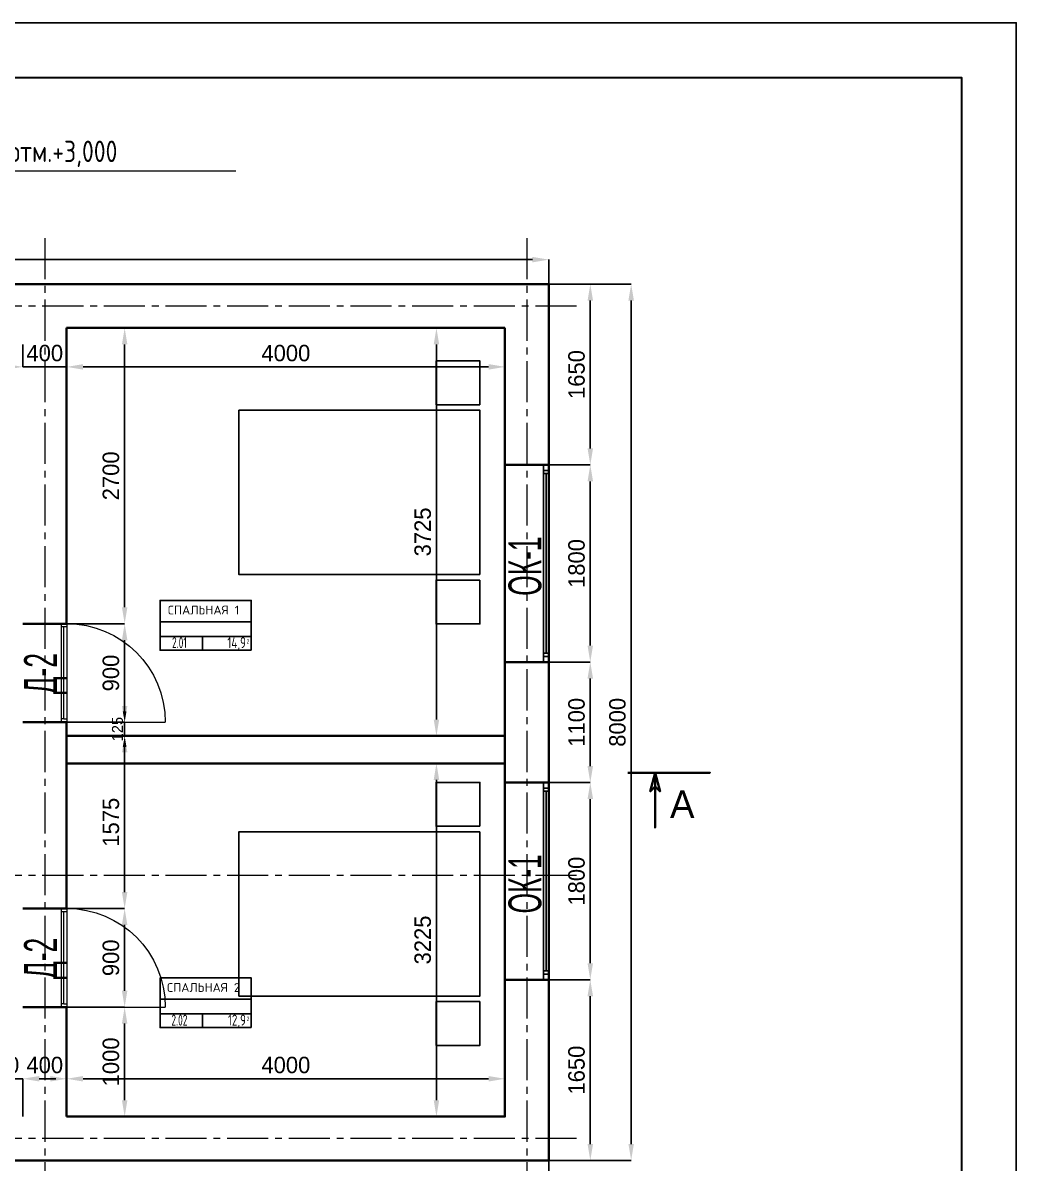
# Model space of a CAD drawing. Header units: millimetres. Extents: x 363119 to 453119, y -246250 to -184425.
# Drawn here: x 444055 to 453119, y -194836 to -184425 of the extents above; entities that cross this region are included whole.
import ezdxf
from ezdxf.enums import TextEntityAlignment as Align

# ---------------------------------------------------------------- set-up
doc = ezdxf.new("R2010")
doc.units = ezdxf.units.MM
doc.linetypes.add('CENTER2', pattern=[1.125, 0.75, -0.125, 0.125, -0.125])
for name, color, linetype in [('0 duvar', 2, 'Continuous'), ('AHSAP KAPI', 152, 'Continuous'), ('AKS', 252, 'CENTER2'), ('room_no', 7, 'Continuous'), ('tefris', 8, 'Continuous'), ('Штамп', 222, 'Continuous')]:
    doc.layers.add(name, color=color, linetype=linetype)
doc.layers.add('ahsap', color=222, linetype='Continuous', lineweight=13)
doc.layers.add('Pencere No', color=7, linetype='Continuous', lineweight=13)
doc.styles.add('1', font='ARIALN.TTF', dxfattribs={"width": 0.7})
doc.styles.add('CYRILLIC', font='cyriltlc.shx')
doc.styles.add('ROMANS', font='romans', dxfattribs={"width": 0.75})
doc.styles.add('SPDS', font='SPDS.shx')
doc.styles.add('YAZI', font='romans.shx')
doc.dimstyles.new('ISO-25', dxfattribs={"dimtxt": 100, "dimasz": 2.5, "dimexe": 1.25, "dimexo": 0.625, "dimtad": 1, "dimdec": 0, "dimtxsty": 'Standard', "dimcen": 2.5, "dimadec": 0, "dimazin": 0, "dimtfac": 1, "dimtdec": 0, "dimtmove": 0, "dimatfit": 3, "dimfxl": 0, "dimarcsym": 0})

# ---------------------------------------------------------------- blocks, each defined once
blk = doc.blocks.new('*D345')
at = {"layer": 'ahsap', "color": 0, "lineweight": -2}
for p, q in [((444455, -187261), (444455, -187566)), ((448455, -187261), (448455, -187566)), ((444605, -187566), (448305, -187566))]:
    blk.add_line(p, q, dxfattribs=at)
at = {"layer": 'ahsap', "color": 0}
for points in [[(444605, -187541), (444605, -187591), (444455, -187566)], [(448305, -187541), (448305, -187591), (448455, -187566)]]:
    blk.add_solid(points, dxfattribs=at)
at = {"layer": 'DEFPOINTS', "color": 0}
for p in [(444455, -187261), (448455, -187261), (448455, -187566)]:
    blk.add_point(p, dxfattribs=at)
at = {"layer": 'ahsap', "color": 0, "insert": (446455, -187441), "char_height": 150, "attachment_point": 5}
blk.add_mtext('4000', dxfattribs=at)
blk = doc.blocks.new('*D371')
at = {"layer": 'ahsap', "color": 0, "lineweight": -2}
for p, q in [((448093, -187211), (447829, -187211)), ((447829, -190786), (447829, -187361)), ((448130, -190936), (447829, -190936))]:
    blk.add_line(p, q, dxfattribs=at)
at = {"layer": 'ahsap', "color": 0}
for points in [[(447804, -187361), (447854, -187361), (447829, -187211)], [(447804, -190786), (447854, -190786), (447829, -190936)]]:
    blk.add_solid(points, dxfattribs=at)
at = {"layer": 'DEFPOINTS', "color": 0}
for p in [(447829, -187211), (448093, -187211), (448130, -190936)]:
    blk.add_point(p, dxfattribs=at)
at = {"layer": 'ahsap', "color": 0, "insert": (447704, -189073), "char_height": 150, "attachment_point": 5, "rotation": 90}
blk.add_mtext('3725', dxfattribs=at)
blk = doc.blocks.new('*D375')
at = {"layer": 'ahsap', "color": 0, "lineweight": -2}
for p, q in [((444055, -187363), (444055, -187567)), ((444455, -187415), (444455, -187567)), ((443905, -187566), (443755, -187566)), ((444455, -187566), (444055, -187566)), ((444605, -187566), (444755, -187566))]:
    blk.add_line(p, q, dxfattribs=at)
at = {"layer": 'ahsap', "color": 0}
for points in [[(443905, -187541), (443905, -187591), (444055, -187566)], [(444605, -187541), (444605, -187591), (444455, -187566)]]:
    blk.add_solid(points, dxfattribs=at)
at = {"layer": 'DEFPOINTS', "color": 0}
for p in [(444055, -187362), (444455, -187414), (444055, -187566)]:
    blk.add_point(p, dxfattribs=at)
at = {"layer": 'ahsap', "color": 0, "insert": (444255, -187441), "char_height": 150, "attachment_point": 5}
blk.add_mtext('400', dxfattribs=at)
blk = doc.blocks.new('Дверь 900')
at = {"layer": 'AHSAP KAPI', "lineweight": 5}
for p, q in [((355709, -118407), (355709, -117507)), ((356609, -118407), (355709, -118407)), ((356609, -118457), (355709, -118457)), ((355739, -118432), (355739, -118407)), ((355739, -118432), (356579, -118432)), ((355739, -118432), (355739, -118457)), ((356579, -118407), (356579, -118457))]:
    blk.add_line(p, q, dxfattribs=at)
for points in [[(355709, -118457), (355709, -118407)], [(356609, -118457), (356609, -118407)]]:
    blk.add_lwpolyline(points, dxfattribs=at)
blk.add_arc((355709, -118407), 900, 0, 90, dxfattribs=at)
blk = doc.blocks.new('*D350')
at = {"layer": 'ahsap', "color": 0, "lineweight": -2}
for p, q in [((444455, -193411), (444984, -193411)), ((444984, -194261), (444984, -193561)), ((444455, -194411), (444984, -194411))]:
    blk.add_line(p, q, dxfattribs=at)
at = {"layer": 'ahsap', "color": 0}
for points in [[(444959, -193561), (445009, -193561), (444984, -193411)], [(444959, -194261), (445009, -194261), (444984, -194411)]]:
    blk.add_solid(points, dxfattribs=at)
at = {"layer": 'DEFPOINTS', "color": 0}
for p in [(444455, -193411), (444984, -193411), (444455, -194411)]:
    blk.add_point(p, dxfattribs=at)
at = {"layer": 'ahsap', "color": 0, "insert": (444859, -193911), "char_height": 150, "attachment_point": 5, "rotation": 90}
blk.add_mtext('1000', dxfattribs=at)
blk = doc.blocks.new('*D377')
at = {"layer": 'ahsap', "color": 0, "lineweight": -2}
for p, q in [((444455, -192511), (444984, -192511)), ((444984, -193261), (444984, -192661)), ((444455, -193411), (444984, -193411))]:
    blk.add_line(p, q, dxfattribs=at)
at = {"layer": 'ahsap', "color": 0}
for points in [[(444959, -192661), (445009, -192661), (444984, -192511)], [(444959, -193261), (445009, -193261), (444984, -193411)]]:
    blk.add_solid(points, dxfattribs=at)
at = {"layer": 'DEFPOINTS', "color": 0}
for p in [(444455, -192511), (444984, -192511), (444455, -193411)]:
    blk.add_point(p, dxfattribs=at)
at = {"layer": 'ahsap', "color": 0, "insert": (444859, -192961), "char_height": 150, "attachment_point": 5, "rotation": 90}
blk.add_mtext('900', dxfattribs=at)
blk = doc.blocks.new('*D378')
at = {"layer": 'ahsap', "color": 0, "lineweight": -2}
for p, q in [((444455, -190936), (444984, -190936)), ((444984, -192361), (444984, -191086)), ((444455, -192511), (444984, -192511))]:
    blk.add_line(p, q, dxfattribs=at)
at = {"layer": 'ahsap', "color": 0}
for points in [[(444959, -191086), (445009, -191086), (444984, -190936)], [(444959, -192361), (445009, -192361), (444984, -192511)]]:
    blk.add_solid(points, dxfattribs=at)
at = {"layer": 'DEFPOINTS', "color": 0}
for p in [(444455, -190936), (444984, -190936), (444455, -192511)]:
    blk.add_point(p, dxfattribs=at)
at = {"layer": 'ahsap', "color": 0, "insert": (444859, -191723), "char_height": 150, "attachment_point": 5, "rotation": 90}
blk.add_mtext('1575', dxfattribs=at)
blk = doc.blocks.new('*D380')
at = {"layer": 'ahsap', "color": 0, "lineweight": -2}
for p, q in [((448855, -186811), (449233, -186811)), ((449233, -186961), (449233, -188311)), ((448855, -188461), (449233, -188461))]:
    blk.add_line(p, q, dxfattribs=at)
at = {"layer": 'ahsap', "color": 0}
for points in [[(449208, -186961), (449258, -186961), (449233, -186811)], [(449208, -188311), (449258, -188311), (449233, -188461)]]:
    blk.add_solid(points, dxfattribs=at)
at = {"layer": 'DEFPOINTS', "color": 0}
for p in [(448855, -186811), (448855, -188461), (449233, -188461)]:
    blk.add_point(p, dxfattribs=at)
at = {"layer": 'ahsap', "color": 0, "insert": (449108, -187636), "char_height": 150, "attachment_point": 5, "rotation": 90}
blk.add_mtext('1650', dxfattribs=at)
blk = doc.blocks.new('*D381')
at = {"layer": 'ahsap', "color": 0, "lineweight": -2}
for p, q in [((448855, -188461), (449233, -188461)), ((449233, -188611), (449233, -190111)), ((448855, -190261), (449233, -190261))]:
    blk.add_line(p, q, dxfattribs=at)
at = {"layer": 'ahsap', "color": 0}
for points in [[(449208, -188611), (449258, -188611), (449233, -188461)], [(449208, -190111), (449258, -190111), (449233, -190261)]]:
    blk.add_solid(points, dxfattribs=at)
at = {"layer": 'DEFPOINTS', "color": 0}
for p in [(448855, -188461), (448855, -190261), (449233, -190261)]:
    blk.add_point(p, dxfattribs=at)
at = {"layer": 'ahsap', "color": 0, "insert": (449108, -189361), "char_height": 150, "attachment_point": 5, "rotation": 90}
blk.add_mtext('1800', dxfattribs=at)
blk = doc.blocks.new('*D351')
at = {"layer": 'ahsap', "color": 0, "lineweight": -2}
for p, q in [((448855, -190261), (449233, -190261)), ((449233, -190411), (449233, -191211)), ((448855, -191361), (449233, -191361))]:
    blk.add_line(p, q, dxfattribs=at)
at = {"layer": 'ahsap', "color": 0}
for points in [[(449208, -190411), (449258, -190411), (449233, -190261)], [(449208, -191211), (449258, -191211), (449233, -191361)]]:
    blk.add_solid(points, dxfattribs=at)
at = {"layer": 'DEFPOINTS', "color": 0}
for p in [(448855, -190261), (448855, -191361), (449233, -191361)]:
    blk.add_point(p, dxfattribs=at)
at = {"layer": 'ahsap', "color": 0, "insert": (449108, -190811), "char_height": 150, "attachment_point": 5, "rotation": 90}
blk.add_mtext('1100', dxfattribs=at)
blk = doc.blocks.new('*D352')
at = {"layer": 'ahsap', "color": 0, "lineweight": -2}
for p, q in [((448855, -191361), (449233, -191361)), ((449233, -191511), (449233, -193011)), ((448856, -193161), (449233, -193161))]:
    blk.add_line(p, q, dxfattribs=at)
at = {"layer": 'ahsap', "color": 0}
for points in [[(449208, -191511), (449258, -191511), (449233, -191361)], [(449208, -193011), (449258, -193011), (449233, -193161)]]:
    blk.add_solid(points, dxfattribs=at)
at = {"layer": 'DEFPOINTS', "color": 0}
for p in [(448855, -191361), (448855, -193161), (449233, -193161)]:
    blk.add_point(p, dxfattribs=at)
at = {"layer": 'ahsap', "color": 0, "insert": (449108, -192261), "char_height": 150, "attachment_point": 5, "rotation": 90}
blk.add_mtext('1800', dxfattribs=at)
blk = doc.blocks.new('*D382')
at = {"layer": 'ahsap', "color": 0, "lineweight": -2}
for p, q in [((448855, -193161), (449233, -193161)), ((449233, -193311), (449233, -194661)), ((448855, -194811), (449233, -194811))]:
    blk.add_line(p, q, dxfattribs=at)
at = {"layer": 'ahsap', "color": 0}
for points in [[(449208, -193311), (449258, -193311), (449233, -193161)], [(449208, -194661), (449258, -194661), (449233, -194811)]]:
    blk.add_solid(points, dxfattribs=at)
at = {"layer": 'DEFPOINTS', "color": 0}
for p in [(448855, -193161), (448855, -194811), (449233, -194811)]:
    blk.add_point(p, dxfattribs=at)
at = {"layer": 'ahsap', "color": 0, "insert": (449108, -193986), "char_height": 150, "attachment_point": 5, "rotation": 90}
blk.add_mtext('1650', dxfattribs=at)
blk = doc.blocks.new('roomno')
for p, q in [((1101, 344), (0, 344)), ((0, 344), (1101, 344)), ((1101, 166), (0, 166)), ((511, 0), (511, 166))]:
    blk.add_line(p, q)
blk.add_lwpolyline([(1101, 0), (1101, 602), (0, 602), (0, 0)], close=True)
at = {"style": 'CYRILLIC'}
for p in [(536, 499), (536, 374)]:
    blk.add_attdef('KOMNATA', text='', height=79.8, dxfattribs=at).set_placement(p, align=Align.CENTER)
at = {"style": 'ROMANS'}
for tag, width, p in [('LOBBY', 0.7, (533, 200)), ('001', 0.6, (233, 25))]:
    blk.add_attdef(tag, text='', height=108, dxfattribs=dict(at, width=width)).set_placement(p, align=Align.CENTER)
at = {"style": 'ROMANS', "width": 0.7}
blk.add_attdef('M', text='', height=108, dxfattribs=at).set_placement((1038, 25), align=Align.RIGHT)
blk.add_attdef('2', (1046, 79), '', height=53.9, dxfattribs=at)
blk = doc.blocks.new('*D353')
at = {"layer": 'ahsap', "color": 0, "lineweight": -2}
for p, q in [((437855, -186810), (437855, -186587)), ((438005, -186587), (448705, -186587)), ((448855, -186810), (448855, -186587))]:
    blk.add_line(p, q, dxfattribs=at)
at = {"layer": 'ahsap', "color": 0}
for points in [[(438005, -186562), (438005, -186612), (437855, -186587)], [(448705, -186562), (448705, -186612), (448855, -186587)]]:
    blk.add_solid(points, dxfattribs=at)
at = {"layer": 'DEFPOINTS', "color": 0}
for p in [(448855, -186587), (437855, -186811), (448855, -186811)]:
    blk.add_point(p, dxfattribs=at)
at = {"layer": 'ahsap', "color": 0, "insert": (443355, -186462), "char_height": 150, "attachment_point": 5}
blk.add_mtext('11000', dxfattribs=at)
blk = doc.blocks.new('*D354')
at = {"layer": 'ahsap', "color": 0, "lineweight": -2}
for p, q in [((448855, -186811), (449606, -186811)), ((449606, -186961), (449606, -194661)), ((448855, -194811), (449606, -194811))]:
    blk.add_line(p, q, dxfattribs=at)
at = {"layer": 'ahsap', "color": 0}
for points in [[(449581, -186961), (449631, -186961), (449606, -186811)], [(449581, -194661), (449631, -194661), (449606, -194811)]]:
    blk.add_solid(points, dxfattribs=at)
at = {"layer": 'DEFPOINTS', "color": 0}
for p in [(448855, -186811), (448855, -194811), (449606, -194811)]:
    blk.add_point(p, dxfattribs=at)
at = {"layer": 'ahsap', "color": 0, "insert": (449481, -190811), "char_height": 150, "attachment_point": 5, "rotation": 90}
blk.add_mtext('8000', dxfattribs=at)
blk = doc.blocks.new('*D391')
at = {"layer": 'ahsap', "color": 0, "lineweight": -2}
for p, q in [((443505, -194065), (443355, -194065)), ((443655, -194410), (443655, -194065)), ((443655, -194065), (444055, -194065)), ((444055, -194410), (444055, -194065)), ((444205, -194065), (444355, -194065))]:
    blk.add_line(p, q, dxfattribs=at)
at = {"layer": 'ahsap', "color": 0}
for points in [[(443505, -194040), (443505, -194090), (443655, -194065)], [(444205, -194040), (444205, -194090), (444055, -194065)]]:
    blk.add_solid(points, dxfattribs=at)
at = {"layer": 'DEFPOINTS', "color": 0}
for p in [(444055, -194065), (443655, -194411), (444055, -194411)]:
    blk.add_point(p, dxfattribs=at)
at = {"layer": 'ahsap', "color": 0, "insert": (443855, -193940), "char_height": 150, "attachment_point": 5}
blk.add_mtext('400', dxfattribs=at)
blk = doc.blocks.new('*D402')
at = {"layer": 'ahsap', "color": 0, "lineweight": -2}
for p, q in [((444455, -187211), (444984, -187211)), ((444984, -187361), (444984, -189761)), ((444430, -189911), (444984, -189911))]:
    blk.add_line(p, q, dxfattribs=at)
at = {"layer": 'ahsap', "color": 0}
for points in [[(444959, -187361), (445009, -187361), (444984, -187211)], [(444959, -189761), (445009, -189761), (444984, -189911)]]:
    blk.add_solid(points, dxfattribs=at)
at = {"layer": 'DEFPOINTS', "color": 0}
for p in [(444455, -187211), (444430, -189911), (444984, -189911)]:
    blk.add_point(p, dxfattribs=at)
at = {"layer": 'ahsap', "color": 0, "insert": (444859, -188561), "char_height": 150, "attachment_point": 5, "rotation": 90}
blk.add_mtext('2700', dxfattribs=at)
blk = doc.blocks.new('*D403')
at = {"layer": 'ahsap', "color": 0, "lineweight": -2}
for p, q in [((444455, -189911), (444984, -189911)), ((444984, -190661), (444984, -190061)), ((444455, -190811), (444984, -190811))]:
    blk.add_line(p, q, dxfattribs=at)
at = {"layer": 'ahsap', "color": 0}
for points in [[(444959, -190061), (445009, -190061), (444984, -189911)], [(444959, -190661), (445009, -190661), (444984, -190811)]]:
    blk.add_solid(points, dxfattribs=at)
at = {"layer": 'DEFPOINTS', "color": 0}
for p in [(444455, -189911), (444984, -189911), (444455, -190811)]:
    blk.add_point(p, dxfattribs=at)
at = {"layer": 'ahsap', "color": 0, "insert": (444859, -190361), "char_height": 150, "attachment_point": 5, "rotation": 90}
blk.add_mtext('900', dxfattribs=at)
blk = doc.blocks.new('*D404')
at = {"layer": 'ahsap', "color": 0, "lineweight": -2}
for p, q in [((444984, -190711), (444984, -190611)), ((444455, -190811), (444984, -190811)), ((444984, -190936), (444984, -190811)), ((444456, -190936), (444984, -190936)), ((444984, -191036), (444984, -191136))]:
    blk.add_line(p, q, dxfattribs=at)
at = {"layer": 'ahsap', "color": 0}
for points in [[(444967, -190711), (445001, -190711), (444984, -190811)], [(444967, -191036), (445001, -191036), (444984, -190936)]]:
    blk.add_solid(points, dxfattribs=at)
at = {"layer": 'DEFPOINTS', "color": 0}
for p in [(444455, -190811), (444984, -190811), (444455, -190936)]:
    blk.add_point(p, dxfattribs=at)
at = {"layer": 'ahsap', "color": 0, "insert": (444919, -190873), "char_height": 100, "attachment_point": 5, "rotation": 90}
blk.add_mtext('125', dxfattribs=at)
blk = doc.blocks.new('*D405')
at = {"layer": 'ahsap', "color": 0, "lineweight": -2}
for p, q in [((444455, -194410), (444455, -194065)), ((444605, -194065), (448305, -194065)), ((448455, -194410), (448455, -194065))]:
    blk.add_line(p, q, dxfattribs=at)
at = {"layer": 'ahsap', "color": 0}
for points in [[(444605, -194040), (444605, -194090), (444455, -194065)], [(448305, -194040), (448305, -194090), (448455, -194065)]]:
    blk.add_solid(points, dxfattribs=at)
at = {"layer": 'DEFPOINTS', "color": 0}
for p in [(448455, -194065), (444455, -194411), (448455, -194411)]:
    blk.add_point(p, dxfattribs=at)
at = {"layer": 'ahsap', "color": 0, "insert": (446455, -193940), "char_height": 150, "attachment_point": 5}
blk.add_mtext('4000', dxfattribs=at)
blk = doc.blocks.new('*D406')
at = {"layer": 'ahsap', "color": 0, "lineweight": -2}
for p, q in [((444055, -194409), (444055, -194065)), ((444205, -194065), (444305, -194065)), ((444455, -194410), (444455, -194065))]:
    blk.add_line(p, q, dxfattribs=at)
at = {"layer": 'ahsap', "color": 0}
for points in [[(444205, -194040), (444205, -194090), (444055, -194065)], [(444305, -194040), (444305, -194090), (444455, -194065)]]:
    blk.add_solid(points, dxfattribs=at)
at = {"layer": 'DEFPOINTS', "color": 0}
for p in [(444455, -194065), (444055, -194410), (444455, -194411)]:
    blk.add_point(p, dxfattribs=at)
at = {"layer": 'ahsap', "color": 0, "insert": (444255, -193940), "char_height": 150, "attachment_point": 5}
blk.add_mtext('400', dxfattribs=at)
blk = doc.blocks.new('*D407')
at = {"layer": 'ahsap', "color": 0, "lineweight": -2}
for p, q in [((448454, -191186), (447828, -191186)), ((447829, -191336), (447829, -194261)), ((448454, -194411), (447828, -194411))]:
    blk.add_line(p, q, dxfattribs=at)
at = {"layer": 'ahsap', "color": 0}
for points in [[(447804, -191336), (447854, -191336), (447829, -191186)], [(447804, -194261), (447854, -194261), (447829, -194411)]]:
    blk.add_solid(points, dxfattribs=at)
at = {"layer": 'DEFPOINTS', "color": 0}
for p in [(448455, -191186), (447829, -194411), (448455, -194411)]:
    blk.add_point(p, dxfattribs=at)
at = {"layer": 'ahsap', "color": 0, "insert": (447704, -192798), "char_height": 150, "attachment_point": 5, "rotation": 90}
blk.add_mtext('3225', dxfattribs=at)
blk = doc.blocks.new('*D512')
at = {"layer": 'ahsap', "color": 0, "lineweight": -2}
for p, q in [((443655, -194811), (443655, -195187)), ((448855, -194811), (448855, -195187)), ((443805, -195186), (448705, -195186))]:
    blk.add_line(p, q, dxfattribs=at)
at = {"layer": 'ahsap', "color": 0}
for points in [[(443805, -195161), (443805, -195211), (443655, -195186)], [(448705, -195161), (448705, -195211), (448855, -195186)]]:
    blk.add_solid(points, dxfattribs=at)
at = {"layer": 'DEFPOINTS', "color": 0}
for p in [(443655, -194811), (448855, -194811), (448855, -195186)]:
    blk.add_point(p, dxfattribs=at)
at = {"layer": 'ahsap', "color": 0, "insert": (446255, -195061), "char_height": 150, "attachment_point": 5}
blk.add_mtext('5200', dxfattribs=at)

msp = doc.modelspace()

# ---------------------------------------------------------------- linework, layer by layer
at = {"layer": 'ahsap', "color": 0}
msp.add_line((441229.5, -185776.2), (445998.8, -185776.2), dxfattribs=at)
at = {"layer": 'ahsap', "color": 0, "lineweight": 35}
for p, q in [((444454.7, -190935.7), (448454.7, -190935.7)), ((444454.7, -191185.7), (448454.7, -191185.7))]:
    msp.add_line(p, q, dxfattribs=at)
for points in [[(437854.7, -186810.7), (448854.7, -186810.7)], [(448854.7, -186810.7), (448854.7, -194810.7)], [(444454.7, -187210.7), (448454.7, -187210.7)], [(444454.7, -187210.7), (444454.7, -189910.7)], [(444454.7, -194410.7), (448454.7, -194410.7), (448454.7, -187210.7)], [(448454.7, -188460.7), (448854.7, -188460.7)], [(444054.7, -189910.7), (444454.7, -189910.7)], [(448454.7, -190260.7), (448854.7, -190260.7)], [(444054.7, -190810.7), (444454.7, -190810.7)], [(444454.7, -190810.7), (444454.7, -192510.7)], [(449574.7, -191272), (450324.7, -191272), (449824.7, -191272), (449824.7, -191272), (449824.7, -191772), (449824.7, -191272), (449779.4, -191441), (449824.7, -191272), (449870, -191441), (449824.7, -191395.7), (449779.4, -191441)], [(448454.7, -191360.7), (448854.7, -191360.7)], [(444054.7, -192510.7), (444454.7, -192510.7)], [(448454.7, -193160.7), (448854.7, -193160.7)], [(444054.7, -193410.7), (444454.7, -193410.7)], [(444454.7, -193410.7), (444454.7, -194410.7)], [(443654.7, -194810.7), (448854.7, -194810.7)]]:
    msp.add_lwpolyline(points, dxfattribs=at)
at = {"layer": 'ahsap'}
msp.add_lwpolyline([(444454.7, -193410.7), (444204.7, -193410.7)], dxfattribs=at)
at = {"layer": 'ahsap', "color": 2}
msp.add_lwpolyline([(448454.7, -194175), (448454.7, -194410.7), (448130.4, -194410.7)], dxfattribs=at)
at = {"layer": 'AHSAP KAPI'}
for points in [[(448829.7, -188460.7), (448804.7, -188460.7), (448804.7, -188510.7), (448854.7, -188510.7), (448854.7, -188460.7), (448830.3, -188460.7), (448854.7, -188460.7), (448854.7, -188540.7), (448804.7, -188540.7), (448804.7, -188510.7), (448804.7, -190180.7), (448854.7, -190180.7), (448854.7, -190210.7), (448804.7, -190210.7), (448804.7, -190180.7), (448804.7, -190260.7), (448854.7, -190260.7), (448854.7, -188540.7), (448829.7, -188540.7), (448829.7, -190180.7)], [(448829.7, -193160.7), (448804.7, -193160.7), (448804.7, -193110.7), (448854.7, -193110.7), (448854.7, -193160.7), (448830.3, -193160.7), (448854.7, -193160.7), (448854.7, -193080.7), (448804.7, -193080.7), (448804.7, -193110.7), (448804.7, -191440.7), (448854.7, -191440.7), (448854.7, -191410.7), (448804.7, -191410.7), (448804.7, -191440.7), (448804.7, -191360.7), (448854.7, -191360.7), (448854.7, -193080.7), (448829.7, -193080.7), (448829.7, -191440.7)]]:
    msp.add_lwpolyline(points, dxfattribs=at)
at = {"layer": 'AKS', "lineweight": 5, "ltscale": 500}
for p, q in [((444254.7, -186389.6), (444254.7, -195977.9)), ((448654.7, -186389.6), (448654.7, -195977.9)), ((449107, -187010.7), (437056.7, -187010.7)), ((449107, -192210.7), (437056.7, -192210.7)), ((449107, -194610.7), (437056.7, -194610.7))]:
    msp.add_line(p, q, dxfattribs=at)
at = {"layer": 'tefris'}
for points in [[(448225.9, -187912), (448225.9, -187512), (447825.9, -187512), (447825.9, -187912), (448225.9, -187912)], [(448225.9, -189462), (446025.9, -189462), (446025.9, -187962), (448225.9, -187962), (448225.9, -189462)], [(448225.9, -189512), (448225.9, -189912), (447825.9, -189912), (447825.9, -189512), (448225.9, -189512)], [(448225.9, -191760.1), (448225.9, -191360.1), (447825.9, -191360.1), (447825.9, -191760.1), (448225.9, -191760.1)], [(448225.9, -191810.1), (446025.9, -191810.1), (446025.9, -193310.1), (448225.9, -193310.1), (448225.9, -191810.1)], [(448225.9, -193360.1), (448225.9, -193760.1), (447825.9, -193760.1), (447825.9, -193360.1), (448225.9, -193360.1)]]:
    msp.add_lwpolyline(points, dxfattribs=at)
at = {"layer": 'Штамп', "color": 0}
msp.add_lwpolyline([(453119.3, -214125.1), (432119.3, -214125.1), (432119.3, -184425.1), (453119.3, -184425.1)], close=True, dxfattribs=at)
at = {"layer": 'Штамп', "color": 0, "lineweight": 30}
msp.add_lwpolyline([(434119.3, -213625.1), (434119.3, -184925.1), (452619.3, -184925.1), (452619.3, -213625.1)], dxfattribs=at)

# ---------------------------------------------------------------- block references
at = {"layer": 'ahsap', "xscale": -1, "rotation": 270}
for p in [(562862.1, -546519.2), (562862.1, -549119.2)]:
    msp.add_blockref('Дверь 900', p, dxfattribs=at)
at = {"layer": 'room_no'}
ref = msp.add_blockref('roomno', (445307.4, -190152.5), dxfattribs=dict(at, xscale=0.7552368622273207, yscale=0.7552368622273207, zscale=0.7552368621983202))
ref.add_attrib('KOMNATA', 'СПАЛЬНАЯ 1', dxfattribs={"layer": '0', "height": 80, "style": 'YAZI'}).set_placement((445703.9, -189825.9), align=Align.CENTER)
ref.add_attrib('001', '2.01', dxfattribs={"layer": '0', "height": 100, "style": 'ROMANS', "width": 0.6}).set_placement((445483.6, -190133.9), align=Align.CENTER)
ref.add_attrib('2', '2', (446097.1, -190092.9), dxfattribs={"layer": '0', "height": 40.7, "style": 'ROMANS', "width": 0.7})
ref.add_attrib('M', '14,9', dxfattribs={"layer": '0', "height": 100, "style": 'ROMANS', "width": 0.7}).set_placement((446091, -190133.8), align=Align.RIGHT)
ref = msp.add_blockref('roomno', (445307.4, -193598.3), dxfattribs=dict(at, xscale=0.7552368622273207, yscale=0.7552368622273207, zscale=0.7552368621983202))
ref.add_attrib('KOMNATA', 'СПАЛЬНАЯ 2', dxfattribs={"layer": '0', "height": 80, "style": 'YAZI'}).set_placement((445703.9, -193271.7), align=Align.CENTER)
ref.add_attrib('001', '2.02', dxfattribs={"layer": '0', "height": 100, "style": 'ROMANS', "width": 0.6}).set_placement((445483.6, -193579.8), align=Align.CENTER)
ref.add_attrib('2', '2', (446097.1, -193538.8), dxfattribs={"layer": '0', "height": 40.7, "style": 'ROMANS', "width": 0.7})
ref.add_attrib('M', '12,9', dxfattribs={"layer": '0', "height": 100, "style": 'ROMANS', "width": 0.7}).set_placement((446091, -193579.6), align=Align.RIGHT)

# ---------------------------------------------------------------- texts
at = {"layer": '0 duvar', "color": 0, "ltscale": 0.071429, "style": 'SPDS'}
msp.add_text('ПЛАН  II-го ЭТАЖА на отм.+3,000 ', height=195, dxfattribs=at).set_placement((441533, -185696))
at = {"layer": 'AKS', "color": 0}
msp.add_text('А', height=250, dxfattribs=at).set_placement((450072.3, -191558.3), align=Align.MIDDLE)
at = {"layer": 'Pencere No', "style": '1', "width": 0.7}
for s, p in [('ОК-1', (448786.3, -189656)), ('Д-2', (444366.5, -190555)), ('ОК-1', (448786.3, -192556)), ('Д-2', (444366.5, -193155))]:
    msp.add_text(s, height=300, rotation=90, dxfattribs=at).set_placement(p)

# ---------------------------------------------------------------- dimensions: what is measured, and where the dimension line sits
at = {"layer": 'ahsap', "color": 0}
for base, p1, p2, picture, middle in [((448854.7, -186587.1), (437854.7, -186810.7), (448854.7, -186810.7), '*D353', (443354.7, -186462.1)), ((448454.7, -187566.2), (444454.7, -187260.7), (448454.7, -187260.7), '*D345', (446454.7, -187441.2)), ((448454.7, -194065.3), (444454.7, -194410.7), (448454.7, -194410.7), '*D405', (446454.7, -193940.3)), ((448854.7, -195186.4), (443654.7, -194810.7), (448854.7, -194810.7), '*D512', (446254.7, -195061.4))]:
    dim = msp.add_linear_dim(base=base, p1=p1, p2=p2, dimstyle='ISO-25', override={"dimtxt": 150, "dimasz": 150, "dimexe": 0.25, "dimgap": 50, "dimdle": 0.25, "dimfxl": 0.25}, dxfattribs=at)
    dim.commit()
    dim.dimension.update_dxf_attribs({"geometry": picture, "text_midpoint": middle})
for base, p1, p2, picture, middle in [((449232.5, -188460.7), (448854.7, -186810.7), (448854.7, -188460.7), '*D380', (449107.5, -187635.7)), ((449606, -194810.7), (448854.7, -186810.7), (448854.7, -194810.7), '*D354', (449481, -190810.7)), ((444984.1, -189910.7), (444454.7, -187210.7), (444429.7, -189910.7), '*D402', (444859.1, -188560.7)), ((449232.5, -190260.7), (448854.7, -188460.7), (448854.7, -190260.7), '*D381', (449107.5, -189360.7)), ((444984.1, -189910.7), (444454.7, -190810.7), (444454.7, -189910.7), '*D403', (444859.1, -190360.7)), ((449232.8, -191360.7), (448854.7, -190260.7), (448854.7, -191360.7), '*D351', (449107.8, -190810.7)), ((444984.1, -190935.7), (444454.7, -192510.7), (444454.7, -190935.7), '*D378', (444859.1, -191723.2)), ((447828.6, -194410.7), (448454.7, -191185.7), (448454.7, -194410.7), '*D407', (447703.6, -192798.2)), ((449232.5, -193160.7), (448854.7, -191360.7), (448855.3, -193160.7), '*D352', (449107.5, -192260.7)), ((444984.1, -192510.7), (444454.7, -193410.7), (444454.7, -192510.7), '*D377', (444859.1, -192960.7)), ((449232.5, -194810.7), (448854.7, -193160.7), (448854.7, -194810.7), '*D382', (449107.5, -193985.7)), ((444984.1, -193410.7), (444454.7, -194410.7), (444454.7, -193410.7), '*D350', (444859.1, -193910.7))]:
    dim = msp.add_linear_dim(base=base, p1=p1, p2=p2, angle=90, dimstyle='ISO-25', override={"dimtxt": 150, "dimasz": 150, "dimexe": 0.25, "dimgap": 50, "dimdle": 0.25, "dimfxl": 0.25}, dxfattribs=at)
    dim.commit()
    dim.dimension.update_dxf_attribs({"geometry": picture, "text_midpoint": middle})
for base, p1, p2, override, picture, middle in [((447828.8, -187210.7), (448130.4, -190935.7), (448093.4, -187210.7), {"dimtxt": 150, "dimasz": 150, "dimexe": 0.25, "dimgap": 50, "dimdle": 0.25, "dimfxl": 0.25}, '*D371', (447828.8, -189073.2)), ((444984.1, -190810.7), (444455.3, -190935.7), (444454.7, -190810.7), {"dimasz": 100, "dimexe": 0.25, "dimgap": 15, "dimdle": 0.25, "dimfxl": 0.25}, '*D404', (444984.1, -190873.2))]:
    dim = msp.add_linear_dim(base=base, p1=p1, p2=p2, angle=90, dimstyle='ISO-25', override=override, dxfattribs=at)
    dim.commit()
    dim.dimension.update_dxf_attribs({"geometry": picture, "text_midpoint": middle, "dimtype": 160})
for base, p1, p2, picture, middle in [((444054.7, -187566.5), (444454.7, -187413.9), (444054.7, -187362.4), '*D375', (444254.7, -187566.5)), ((444054.7, -194065.3), (443654.7, -194410.7), (444054.7, -194410.7), '*D391', (443854.7, -194065.3)), ((444454.7, -194065.1), (444054.7, -194410.1), (444454.7, -194410.7), '*D406', (444254.7, -194065.1))]:
    dim = msp.add_linear_dim(base=base, p1=p1, p2=p2, dimstyle='ISO-25', override={"dimtxt": 150, "dimasz": 150, "dimexe": 0.25, "dimgap": 50, "dimdle": 0.25, "dimfxl": 0.25}, dxfattribs=at)
    dim.commit()
    dim.dimension.update_dxf_attribs({"geometry": picture, "text_midpoint": middle, "dimtype": 160})

doc.saveas('drawing.dxf')
